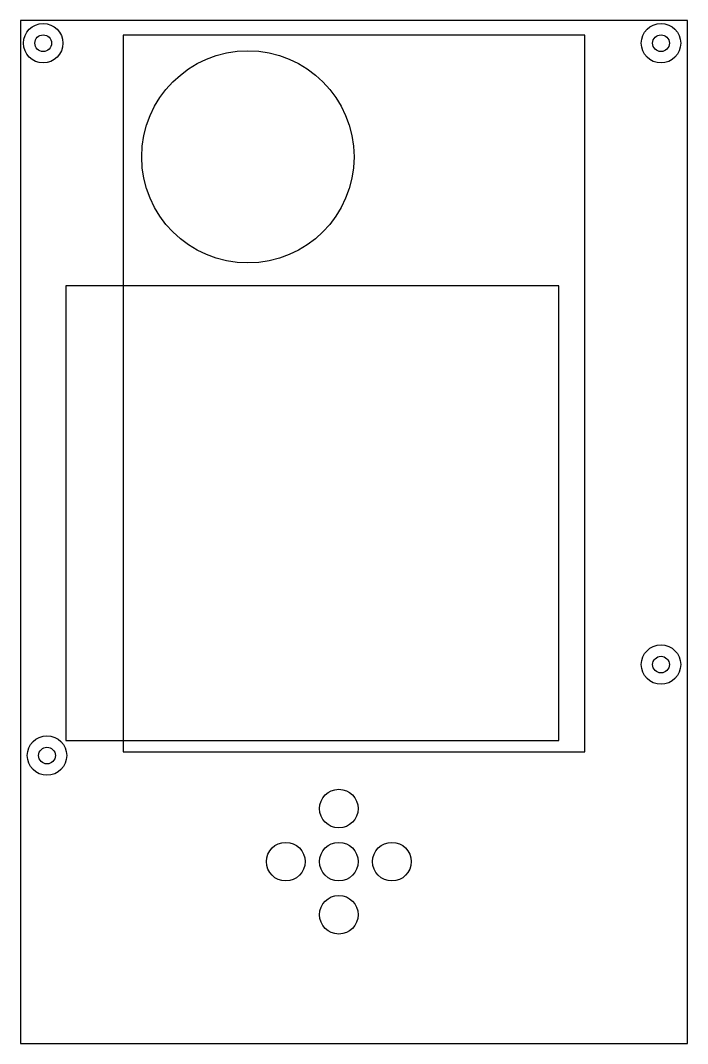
# Model space of a CAD drawing. Header units: millimetres. Extents: x 0 to 88, y 0 to 135.
import ezdxf

# ---------------------------------------------------------------- set-up
doc = ezdxf.new("R2010")
doc.units = ezdxf.units.MM

msp = doc.modelspace()

# ---------------------------------------------------------------- linework, layer by layer
at = {"layer": 'BUTTON_SW1'}
msp.add_circle((42, 31), 2.55, dxfattribs=at)
at = {"layer": 'BUTTON_SW2'}
msp.add_circle((42, 17), 2.55, dxfattribs=at)
at = {"layer": 'BUTTON_SW3'}
msp.add_circle((35, 24), 2.55, dxfattribs=at)
at = {"layer": 'BUTTON_SW4'}
msp.add_circle((49, 24), 2.55, dxfattribs=at)
at = {"layer": 'BUTTON_SW5'}
msp.add_circle((42, 24), 2.55, dxfattribs=at)
at = {"layer": 'LCD_ENVELOPE'}
for p, q in [((74.44, 133.07), (13.56, 133.07)), ((13.56, 133.07), (13.56, 38.5)), ((74.44, 38.5), (74.44, 133.07)), ((13.56, 38.5), (74.44, 38.5))]:
    msp.add_line(p, q, dxfattribs=at)
at = {"layer": 'NPTH'}
for centre in [(3, 132), (84.5, 132), (84.5, 50), (3.5, 38)]:
    msp.add_circle(centre, 1.1, dxfattribs=at)
at = {"layer": 'PCB_OUTLINE'}
for p, q in [((88, 135), (0, 135)), ((0, 135), (0, 0)), ((88, 0), (88, 135)), ((0, 0), (88, 0))]:
    msp.add_line(p, q, dxfattribs=at)
at = {"layer": 'REAR_BATTERY'}
for p, q in [((71, 100), (6, 100)), ((6, 100), (6, 40)), ((71, 40), (71, 100)), ((6, 40), (71, 40))]:
    msp.add_line(p, q, dxfattribs=at)
at = {"layer": 'REAR_SPEAKER_ENVELOPE'}
msp.add_circle((30, 117), 14, dxfattribs=at)
at = {"layer": 'SCREW_RESERVATION'}
for centre in [(3, 132), (84.5, 132), (84.5, 50), (3.5, 38)]:
    msp.add_circle(centre, 2.6, dxfattribs=at)

doc.saveas('drawing.dxf')
